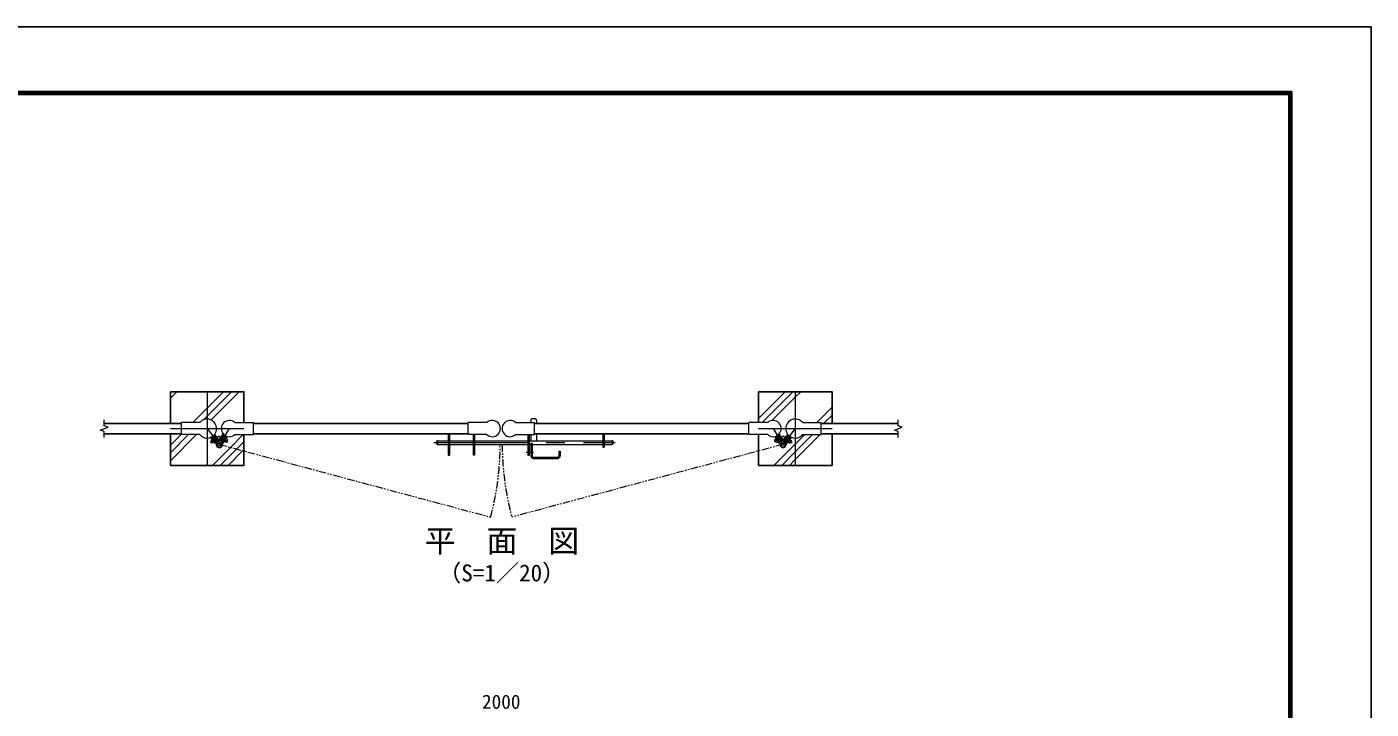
# Model space of a CAD drawing. Units: millimetres, scale not verified. Extents: x -4200 to 4200, y -2970 to 2970.
# Drawn here: x -371 to 4200, y 652 to 2970 of the extents above; entities that cross this region are included whole.
import ezdxf
from ezdxf.enums import TextEntityAlignment as Align

# ---------------------------------------------------------------- set-up
doc = ezdxf.new("R2010")
doc.units = ezdxf.units.MM
doc.header["$LTSCALE"] = 10
doc.linetypes.add('USER1', pattern=[50.8, 31.75, -6.35, 6.35, -6.35])
doc.linetypes.add('USER3', pattern=[5, 2.5, -0.5, 0.5, -0.5, 0.5, -0.5])
for name, color, linetype, lineweight in [('0-0_D-STR3', 3, 'Continuous', 13), ('0-1_D-BMK', 2, 'USER1', 13), ('0-2_D-TTL-TXT', 7, 'Continuous', 25), ('0-3_D-STR1', 1, 'Continuous', 25), ('0-4_D-DCR-HCH', 7, 'Continuous', 13), ('0-6_D-STR4', 7, 'Continuous', 25), ('0-7_D-STR-DIM', 7, 'Continuous', 13), ('0-C_D-TTL', 7, 'Continuous', 25)]:
    doc.layers.add(name, color=color, linetype=linetype, lineweight=lineweight)
doc.styles.add('ＭＳ ゴシック', font='')
doc.styles.get('ＭＳ ゴシック').set_extended_font_data('MS Gothic')

msp = doc.modelspace()

# ---------------------------------------------------------------- linework, layer by layer
at = {"layer": '0-0_D-STR3'}
for p, q in [((217.16, 1625.43), (154.81, 1625.43)), ((336.21, 1625.43), (400.21, 1625.43)), ((1193.41, 1625.43), (1129.41, 1625.43)), ((1291.21, 1625.43), (1355.21, 1625.43)), ((1343.21, 1633.88), (1343.21, 1625.43)), ((1348.21, 1638.88), (1357.21, 1638.88)), ((1362.21, 1633.88), (1362.21, 1622.58)), ((2148.41, 1625.43), (2084.41, 1625.43)), ((2267.46, 1625.43), (2329.81, 1625.43)), ((260.33, 1568.43), (254.41, 1563.82)), ((261.17, 1555.14), (254.41, 1563.82)), ((271.28, 1554.38), (254.97, 1575.31)), ((273.09, 1555.79), (257.11, 1576.31)), ((259.31, 1576.74), (259.13, 1575.34)), ((259.13, 1575.34), (272.69, 1557.93)), ((265.62, 1581.66), (259.31, 1576.74)), ((262.25, 1574.6), (260.67, 1573.37)), ((267.09, 1559.75), (261.17, 1555.14)), ((262.93, 1570.46), (262.15, 1569.84)), ((269.69, 1561.78), (262.93, 1570.46)), ((265.62, 1581.66), (267.02, 1581.48)), ((282.56, 1563.16), (266.58, 1583.69)), ((268.56, 1579.51), (266.98, 1578.28)), ((266.98, 1578.28), (278.04, 1564.08)), ((267.02, 1581.48), (280.58, 1564.07)), ((283.4, 1565.82), (268.07, 1585.51)), ((269.69, 1561.78), (268.9, 1561.17)), ((273.09, 1555.79), (271.28, 1554.38)), ((279.62, 1565.31), (278.04, 1564.08)), ((282.56, 1563.16), (283.5, 1563.9)), ((282.57, 1564.48), (296.78, 1587.24)), ((284.52, 1563.26), (282.57, 1564.48)), ((284.52, 1563.26), (298.41, 1585.5)), ((298.08, 1583.09), (286.39, 1564.37)), ((288.92, 1564.64), (287.22, 1565.7)), ((298.45, 1579.91), (288.92, 1564.64)), ((295.7, 1560.41), (294.01, 1561.47)), ((294.7, 1556.91), (308.58, 1579.14)), ((294.7, 1556.91), (296.65, 1555.69)), ((306.56, 1577.79), (294.87, 1559.08)), ((296.62, 1555.65), (310.86, 1578.45)), ((298.45, 1579.91), (296.76, 1580.97)), ((297.54, 1563.34), (303.36, 1572.67)), ((298.38, 1562.81), (297.54, 1563.34)), ((299.46, 1583.41), (298.08, 1583.09)), ((306.24, 1579.17), (299.46, 1583.41)), ((306.7, 1557.62), (300.33, 1561.59)), ((304.21, 1572.14), (303.36, 1572.67)), ((312.52, 1566.95), (306.16, 1570.92)), ((306.24, 1579.17), (306.56, 1577.79)), ((306.7, 1557.62), (312.52, 1566.95)), ((1022.71, 1560.88), (1022.71, 1553.88)), ((1025.71, 1563.88), (1061.91, 1563.88)), ((1025.71, 1563.88), (1025.71, 1550.88)), ((1066.41, 1587.58), (1066.41, 1514.88)), ((1066.41, 1563.88), (1147.41, 1563.88)), ((1147.41, 1584.73), (1147.41, 1514.88)), ((1151.91, 1563.88), (1332.71, 1563.88)), ((1337.21, 1584.73), (1337.21, 1514.88)), ((1337.21, 1563.88), (1588.21, 1563.88)), ((1343.21, 1584.73), (1343.21, 1563.88)), ((1343.21, 1555.88), (1343.21, 1512.88)), ((1343.21, 1555.88), (1347.71, 1555.88)), ((1347.71, 1555.88), (1347.71, 1512.88)), ((1362.21, 1587.58), (1362.21, 1563.88)), ((1588.21, 1587.58), (1588.21, 1542.38)), ((1592.71, 1563.88), (1588.21, 1563.88)), ((1592.71, 1587.58), (1592.71, 1542.38)), ((1592.71, 1563.88), (1619.71, 1563.88)), ((1619.71, 1563.88), (1619.71, 1550.88)), ((1622.71, 1560.88), (1622.71, 1553.88)), ((2188, 1555.65), (2173.76, 1578.45)), ((2189.93, 1556.91), (2176.04, 1579.14)), ((2177.93, 1557.62), (2184.29, 1561.59)), ((2178.38, 1579.17), (2178.06, 1577.79)), ((2178.06, 1577.79), (2189.75, 1559.08)), ((2178.38, 1579.17), (2185.16, 1583.41)), ((2179.38, 1575.67), (2181.08, 1576.73)), ((2180.41, 1572.14), (2181.26, 1572.67)), ((2181.08, 1576.73), (2190.62, 1561.47)), ((2187.09, 1563.34), (2181.26, 1572.67)), ((2185.16, 1583.41), (2186.54, 1583.09)), ((2186.17, 1579.91), (2187.87, 1580.97)), ((2186.17, 1579.91), (2195.71, 1564.64)), ((2200.1, 1563.26), (2186.22, 1585.5)), ((2186.24, 1562.81), (2187.09, 1563.34)), ((2186.54, 1583.09), (2198.23, 1564.37)), ((2202.05, 1564.48), (2187.84, 1587.24)), ((2189.93, 1556.91), (2187.97, 1555.69)), ((2188.92, 1560.41), (2190.62, 1561.47)), ((2195.71, 1564.64), (2197.4, 1565.7)), ((2200.1, 1563.26), (2202.05, 1564.48)), ((2202.07, 1563.16), (2201.12, 1563.9)), ((2201.22, 1565.82), (2216.55, 1585.51)), ((2202.07, 1563.16), (2218.05, 1583.69)), ((2217.6, 1581.48), (2204.04, 1564.07)), ((2205, 1565.31), (2206.58, 1564.08)), ((2217.64, 1578.28), (2206.58, 1564.08)), ((2222.38, 1574.6), (2211.32, 1560.39)), ((2211.32, 1560.39), (2212.89, 1559.17)), ((2211.53, 1555.79), (2227.51, 1576.31)), ((2211.53, 1555.79), (2213.35, 1554.38)), ((2225.49, 1575.34), (2211.93, 1557.93)), ((2213.35, 1554.38), (2229.65, 1575.31)), ((2214.93, 1561.78), (2221.69, 1570.46)), ((2214.93, 1561.78), (2215.72, 1561.17)), ((2216.06, 1579.51), (2217.64, 1578.28)), ((2217.53, 1559.75), (2223.45, 1555.14)), ((2219, 1581.66), (2217.6, 1581.48)), ((2219, 1581.66), (2225.32, 1576.74)), ((2221.69, 1570.46), (2222.48, 1569.84)), ((2222.38, 1574.6), (2223.95, 1573.37)), ((2223.45, 1555.14), (2230.21, 1563.82)), ((2224.29, 1568.43), (2230.21, 1563.82)), ((2225.32, 1576.74), (2225.49, 1575.34)), ((1025.71, 1550.88), (1061.91, 1550.88)), ((1066.41, 1550.88), (1147.41, 1550.88)), ((1151.91, 1550.88), (1332.71, 1550.88)), ((1337.21, 1550.88), (1343.21, 1550.88)), ((1347.71, 1550.88), (1588.21, 1550.88)), ((1438.71, 1528.88), (1438.71, 1512.88)), ((1438.71, 1528.88), (1443.21, 1528.88)), ((1443.21, 1528.88), (1443.21, 1512.88)), ((1592.71, 1550.88), (1588.21, 1550.88)), ((1588.21, 1542.38), (1592.71, 1542.38)), ((1592.71, 1550.88), (1619.71, 1550.88)), ((1352.21, 1508.38), (1434.21, 1508.38)), ((1352.21, 1503.88), (1434.21, 1503.88))]:
    msp.add_line(p, q, dxfattribs=at)
for points in [[(217.16, 1584.73), (154.81, 1584.73), (154.81, 1625.43)], [(336.21, 1584.73), (400.21, 1584.73), (400.21, 1625.43)], [(1193.41, 1584.73), (1129.41, 1584.73), (1129.41, 1625.43)], [(1291.21, 1584.73), (1355.21, 1584.73), (1355.21, 1625.43)], [(2148.41, 1584.73), (2084.41, 1584.73), (2084.41, 1625.43)], [(2267.46, 1584.73), (2329.81, 1584.73), (2329.81, 1625.43)], [(262.25, 1574.6), (273.31, 1560.39), (271.73, 1559.17)], [(305.24, 1575.67), (303.54, 1576.73), (294.01, 1561.47)], [(1061.91, 1587.58), (1061.91, 1514.88), (1066.41, 1514.88)], [(1151.91, 1584.73), (1151.91, 1514.88), (1147.41, 1514.88)], [(1332.71, 1584.73), (1332.71, 1514.88), (1337.21, 1514.88)], [(2177.93, 1557.62), (2172.1, 1566.95), (2178.46, 1570.92)]]:
    msp.add_lwpolyline(points, dxfattribs=at)
for centre in [(284.15, 1551.35), (2200.47, 1551.35)]:
    msp.add_circle(centre, 6.3, dxfattribs=at)
for centre, radius, start, end in [((242.31, 1605.08), 32.35, 218.9806, 141.0194), ((317.71, 1605.08), 27.5, 47.73142, 312.26858), ((1211.91, 1605.08), 27.5, 227.73142, 132.26858), ((1272.71, 1605.08), 27.5, 47.73142, 312.26858), ((1348.21, 1633.88), 5, 90, 180), ((1357.21, 1633.88), 5, 0, 90), ((2166.91, 1605.08), 27.5, 227.73142, 132.26858), ((2242.31, 1605.08), 32.35, 38.9806, 321.0194), ((268.75, 1554.86), 5, 347.17344, 37.90819), ((284.15, 1551.35), 10.8, 97.27686, 18.74636), ((284.53, 1567.15), 5, 217.90819, 259.49832), ((282.15, 1567.02), 5, 277.27686, 328.01161), ((299.11, 1556.43), 5, 148.01161, 198.74636), ((1025.71, 1560.88), 3, 90, 180), ((1619.71, 1560.88), 3, 0, 90), ((2200.47, 1551.35), 10.8, 161.25364, 82.72314), ((2185.51, 1556.43), 5, 341.25364, 31.98839), ((2202.47, 1567.02), 5, 211.98839, 262.72314), ((2200.1, 1567.15), 5, 280.50168, 322.09181), ((2215.88, 1554.86), 5, 142.09181, 192.82656), ((1025.71, 1553.88), 3, 180, 270), ((1352.21, 1512.88), 9, 180, 270), ((1352.21, 1512.88), 4.5, 180, 270), ((1434.21, 1512.88), 4.5, 270, 0), ((1434.21, 1512.88), 9, 270, 0), ((1619.71, 1553.88), 3, 270, 0)]:
    msp.add_arc(centre, radius, start, end, dxfattribs=at)
at = {"layer": '0-1_D-BMK'}
for p, q in [((242.31, 1730.08), (242.31, 1480.08)), ((2242.31, 1730.08), (2242.31, 1480.08)), ((117.31, 1605.08), (367.31, 1605.08)), ((242.31, 1605.08), (284.15, 1551.35)), ((317.71, 1605.08), (284.15, 1551.35)), ((2117.31, 1605.08), (2367.31, 1605.08)), ((2166.91, 1605.08), (2200.47, 1551.35)), ((2242.31, 1605.08), (2200.47, 1551.35)), ((282.88, 1579.26), (253.47, 1556.36)), ((282.65, 1579.17), (313.04, 1560.19)), ((1013.68, 1557.38), (1629.26, 1557.38)), ((2201.98, 1579.17), (2171.58, 1560.19)), ((2201.74, 1579.26), (2231.15, 1556.36)), ((1327.28, 1524.88), (1352.43, 1524.88))]:
    msp.add_line(p, q, dxfattribs=at)
at = {"layer": '0-1_D-BMK', "linetype": 'USER3'}
for p, q in [((284.15, 1551.35), (1206.17, 1304.3)), ((2200.47, 1551.35), (1278.46, 1304.3))]:
    msp.add_line(p, q, dxfattribs=at)
for centre, start, end in [((284.15, 1551.35), 345, 359.97183), ((2200.47, 1551.35), 180.02817, 195)]:
    msp.add_arc(centre, 954.67, start, end, dxfattribs=at)
at = {"layer": '0-3_D-STR1'}
for p, q in [((154.81, 1622.58), (-107.69, 1622.58)), ((1129.41, 1622.58), (400.21, 1622.58)), ((1355.21, 1622.58), (2084.41, 1622.58)), ((2329.81, 1622.58), (2592.31, 1622.58)), ((154.81, 1587.58), (-107.69, 1587.58)), ((1129.41, 1587.58), (400.21, 1587.58)), ((1355.21, 1587.58), (2084.41, 1587.58)), ((2329.81, 1587.58), (2592.31, 1587.58))]:
    msp.add_line(p, q, dxfattribs=at)
at = {"layer": '0-4_D-DCR-HCH'}
for p, q in [((117.31, 1708.09), (139.31, 1730.08)), ((255.76, 1634.4), (351.44, 1730.08)), ((2117.31, 1639.8), (2207.59, 1730.08)), ((2129.46, 1625.43), (2234.11, 1730.08)), ((2315.08, 1625.43), (2367.31, 1677.67)), ((2338.74, 1622.58), (2367.31, 1651.15)), ((2365.26, 1622.58), (2367.31, 1624.63)), ((117.31, 1548.99), (154.81, 1586.49)), ((117.31, 1495.95), (206.09, 1584.73)), ((117.31, 1522.47), (179.57, 1584.73)), ((2329.81, 1587.13), (2330.26, 1587.58))]:
    msp.add_line(p, q, dxfattribs=at)
for points in [[(193.76, 1625.43), (242.31, 1673.99), (298.41, 1730.08)], [(229.52, 1634.68), (242.31, 1647.47), (324.92, 1730.08)], [(2162.79, 1632.24), (2242.31, 1711.76), (2260.63, 1730.08)], [(260.54, 1480.08), (321.74, 1541.28), (365.19, 1584.73)], [(287.05, 1480.08), (342.65, 1535.68), (367.31, 1560.34)], [(2169.73, 1480.08), (2242.31, 1552.67), (2274.38, 1584.73)], [(2196.24, 1480.08), (2242.31, 1526.15), (2300.89, 1584.73)], [(2222.76, 1480.08), (2242.31, 1499.63), (2327.41, 1584.73)], [(313.57, 1480.08), (363.56, 1530.07), (367.31, 1533.82)]]:
    msp.add_lwpolyline(points, dxfattribs=at)
at = {"layer": '0-6_D-STR4'}
for p, q in [((117.31, 1730.08), (117.31, 1622.58)), ((2117.31, 1730.08), (2117.31, 1625.43))]:
    msp.add_line(p, q, dxfattribs=at)
for points in [[(367.31, 1625.43), (367.31, 1730.08), (117.31, 1730.08)], [(2367.31, 1622.58), (2367.31, 1730.08), (2117.31, 1730.08)], [(117.31, 1587.58), (117.31, 1480.08), (367.31, 1480.08), (367.31, 1584.73)], [(2117.31, 1584.73), (2117.31, 1480.08), (2367.31, 1480.08), (2367.31, 1587.58)]]:
    msp.add_lwpolyline(points, dxfattribs=at)
at = {"layer": '0-7_D-STR-DIM'}
for p, q in [((-120.9, 1600.27), (-94.47, 1609.89)), ((-107.69, 1595.46), (-120.9, 1600.27)), ((-107.69, 1614.7), (-107.69, 1635.08)), ((-94.47, 1609.89), (-107.69, 1614.7)), ((2579.1, 1600.27), (2605.53, 1609.89)), ((2592.31, 1595.46), (2579.1, 1600.27)), ((2592.31, 1614.7), (2592.31, 1635.08)), ((2605.53, 1609.89), (2592.31, 1614.7)), ((-107.69, 1575.08), (-107.69, 1595.46)), ((2592.31, 1575.08), (2592.31, 1595.46))]:
    msp.add_line(p, q, dxfattribs=at)
at = {"layer": '0-C_D-TTL', "color": 2}
msp.add_lwpolyline([(-4199.68, 2970.23), (4200.32, 2970.23), (4200.32, -2969.77), (-4199.68, -2969.77)], close=True, dxfattribs=at)
at = {"layer": '0-C_D-TTL'}
for points in [[(-3929.68, 2750.23), (3930.32, 2750.23), (3930.32, -2749.77), (-3929.68, -2749.77)], [(-3927.18, 2747.73), (3927.82, 2747.73), (3927.82, -2747.27), (-3927.18, -2747.27)], [(-3924.68, 2745.23), (3925.32, 2745.23), (3925.32, -2744.77), (-3924.68, -2744.77)], [(-3922.18, 2742.73), (3922.82, 2742.73), (3922.82, -2742.27), (-3922.18, -2742.27)], [(-3919.68, 2740.23), (3920.32, 2740.23), (3920.32, -2739.77), (-3919.68, -2739.77)]]:
    msp.add_lwpolyline(points, close=True, dxfattribs=at)

# ---------------------------------------------------------------- texts
at = {"layer": '0-2_D-TTL-TXT', "style": 'ＭＳ ゴシック'}
for s, height, p in [('平\u3000面\u3000図', 76.98, (982.41, 1161.55)), ('（S=1／20）', 57.7, (1027.9, 1068.36))]:
    msp.add_text(s, height=height, dxfattribs=at).set_placement(p, align=Align.BOTTOM_LEFT)
at = {"layer": '0-7_D-STR-DIM', "style": 'ＭＳ ゴシック'}
msp.add_text('2000', height=48.09, dxfattribs=at).set_placement((1177.06, 638.34), align=Align.BOTTOM_LEFT)

doc.saveas('drawing.dxf')
